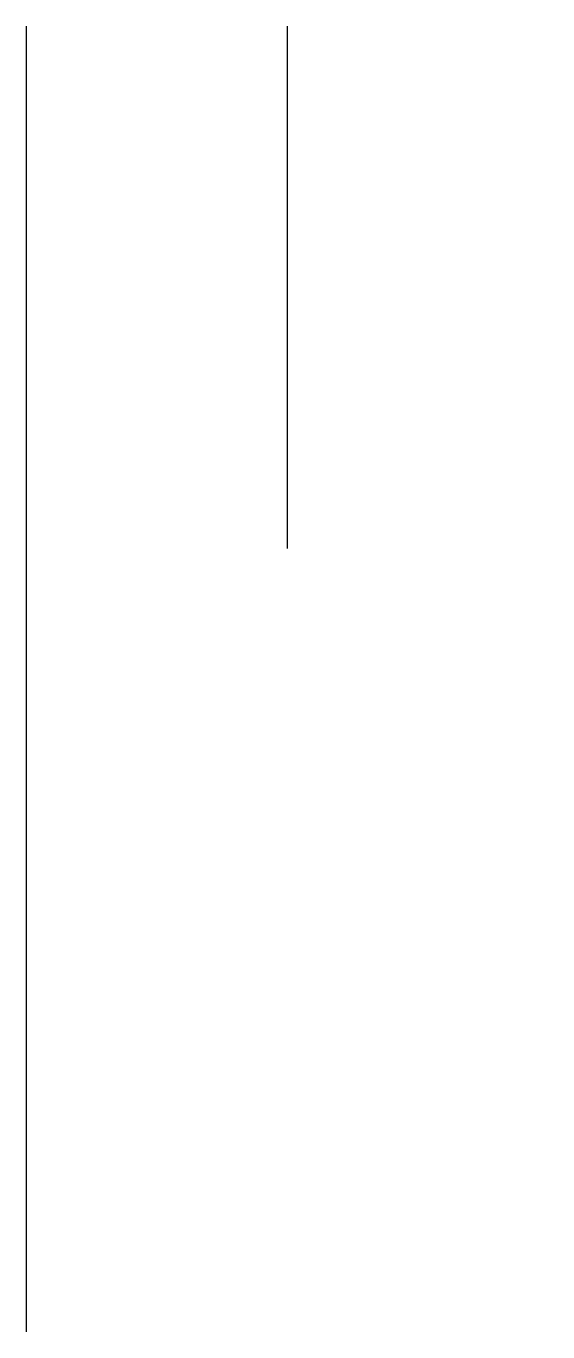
# Model space of a CAD drawing. Header units: millimetres. Extents: x -75 to 75, y -225 to 150.
import ezdxf

# ---------------------------------------------------------------- set-up
doc = ezdxf.new("R2010")
doc.units = ezdxf.units.MM

# ---------------------------------------------------------------- blocks, each defined once
blk = doc.blocks.new('$LinePat$填挖边坡')
at = {"color": 0}
for p, q in [((0, 0), (0, -1500)), ((300, 0), (300, -600))]:
    blk.add_line(p, q, dxfattribs=at)
at = {"layer": 'Defpoints', "color": 0}
blk.add_point((600, 0), dxfattribs=at)

msp = doc.modelspace()

# ---------------------------------------------------------------- block references
at = {"xscale": 0.25, "yscale": 0.25, "zscale": 0.25}
msp.add_blockref('$LinePat$填挖边坡', (-75.09, 149.9), dxfattribs=at)

doc.saveas('drawing.dxf')
